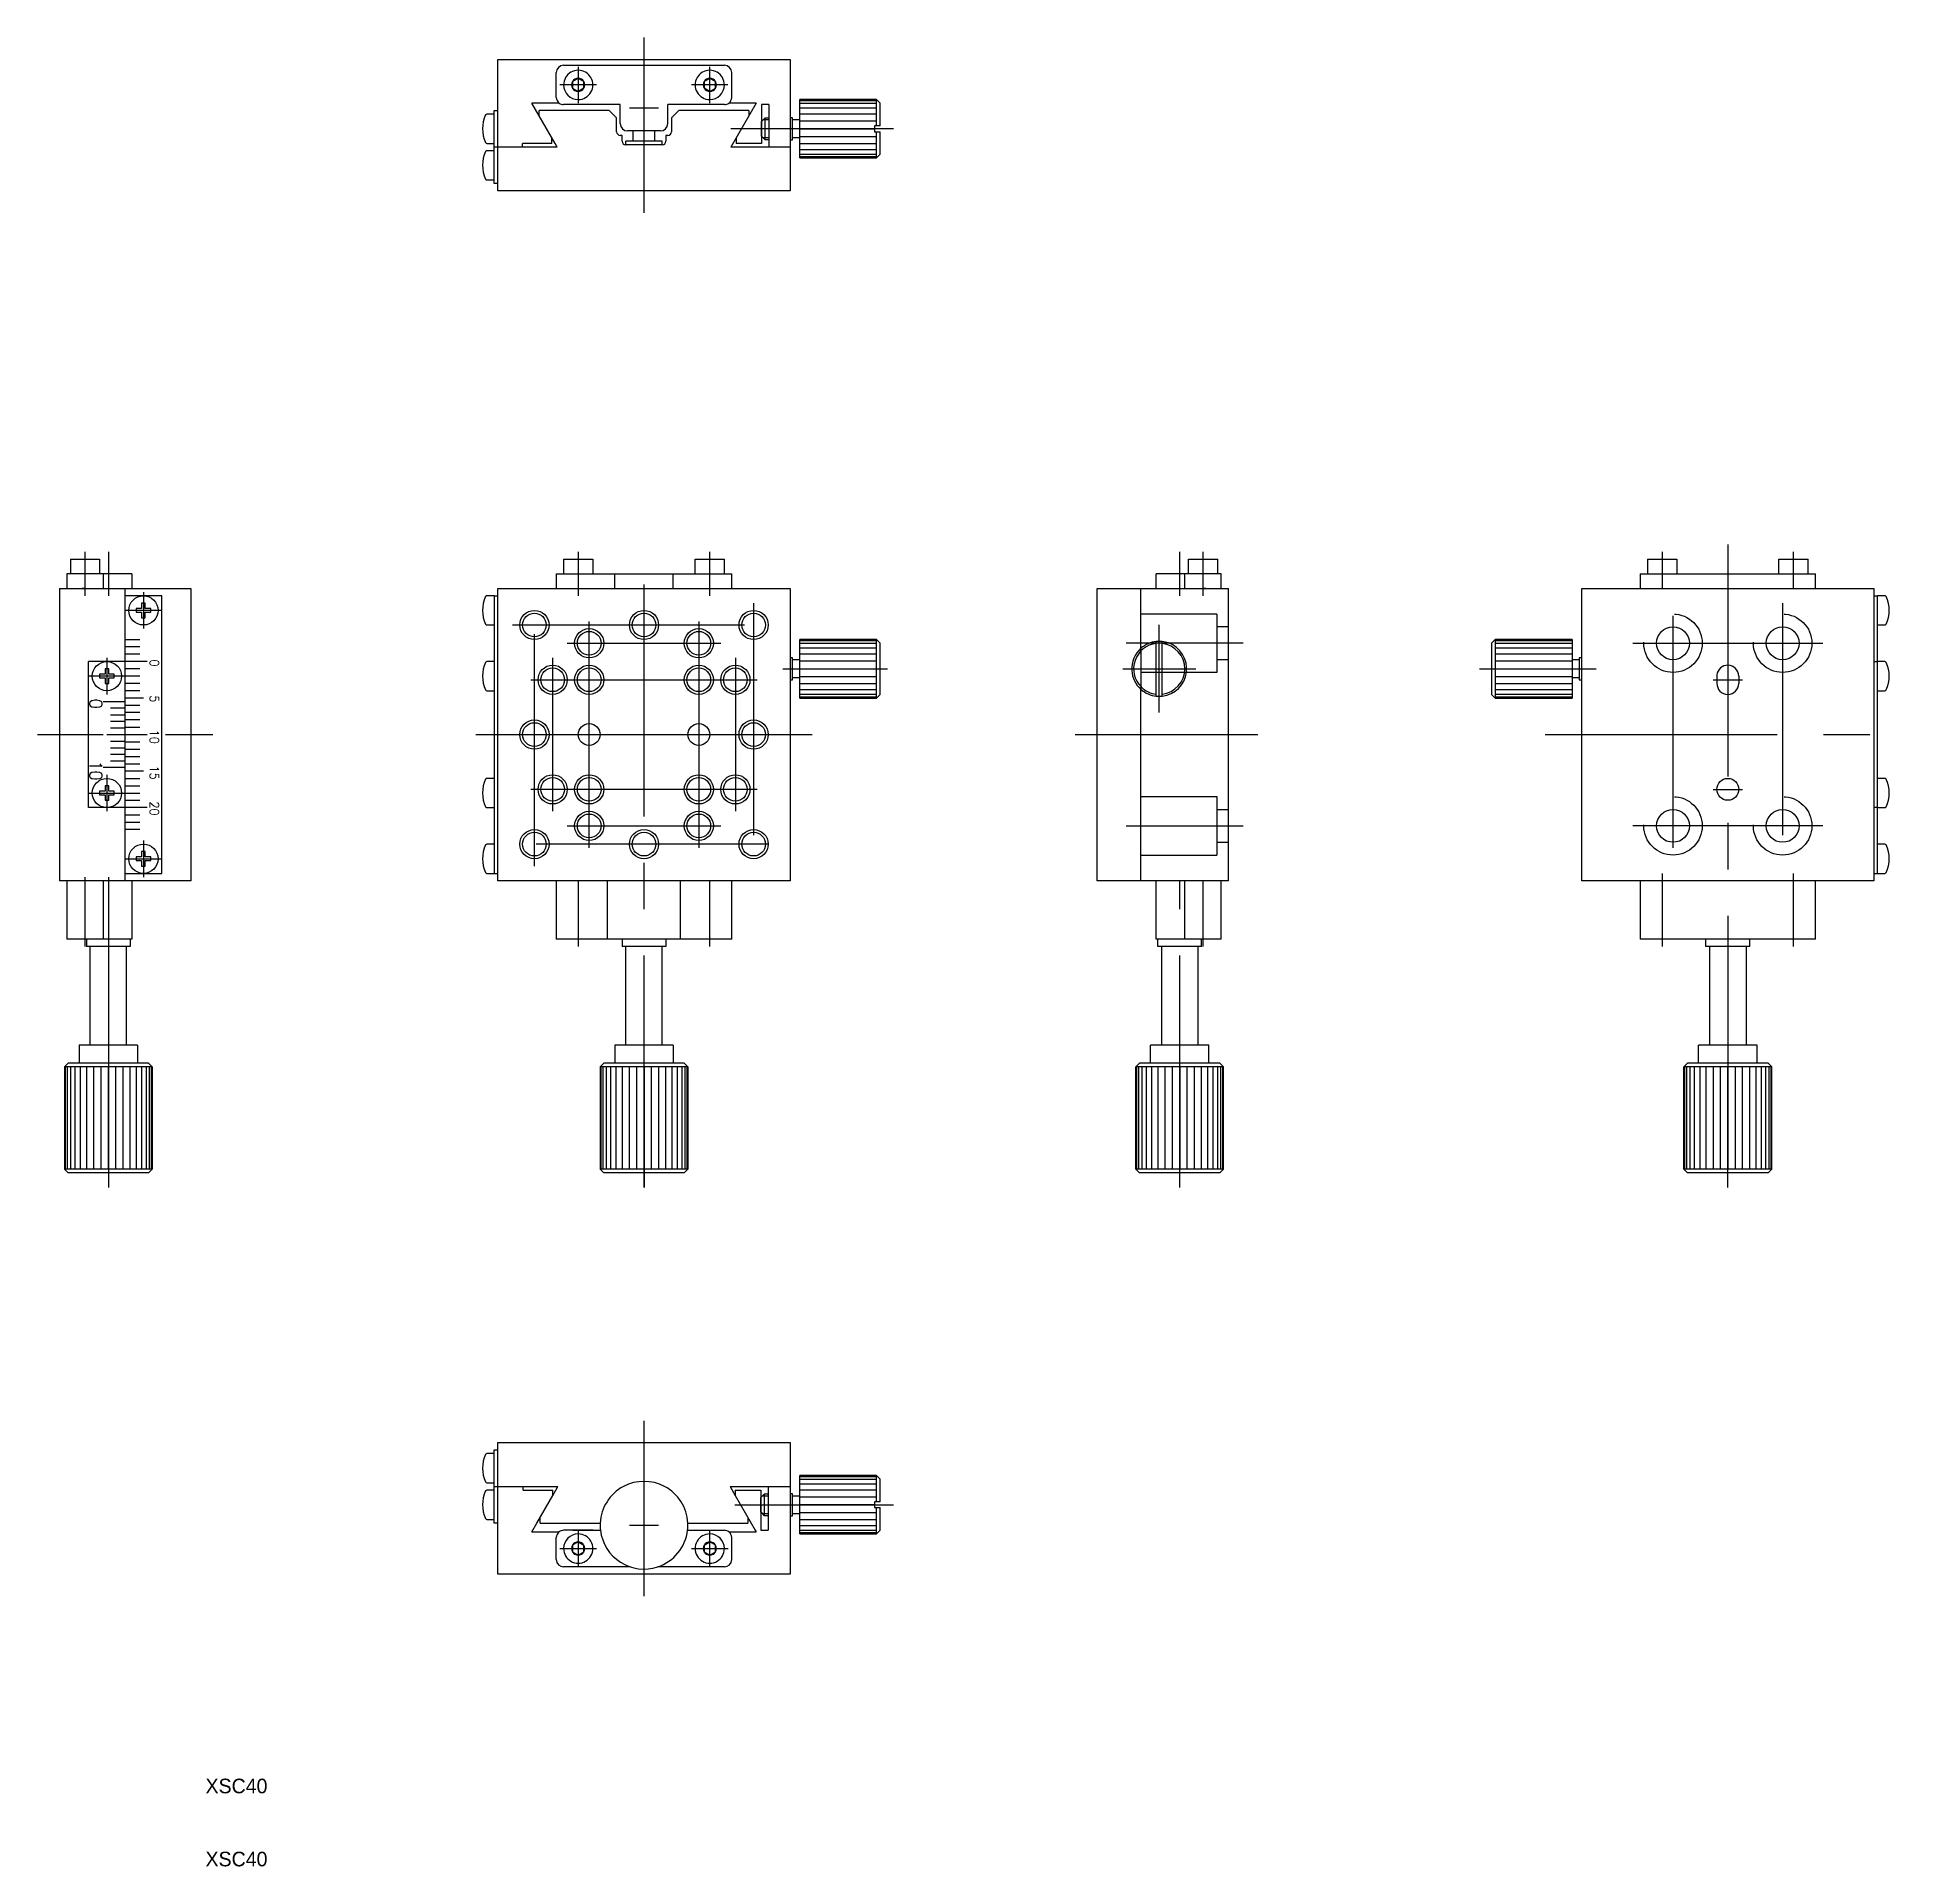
# Model space of a CAD drawing. Extents: x -13 to 243, y 10 to 260.
import ezdxf

# ---------------------------------------------------------------- set-up
doc = ezdxf.new("R2010")
doc.units = 0
doc.linetypes.add('CENTER', pattern=[50.8, 31.75, -6.35, 6.35, -6.35])
doc.linetypes.add('DASHED', pattern=[19.05, 12.7, -6.35])
doc.layers.get('0').update_dxf_attribs({"linetype": 'CONTINUOUS'})
doc.layers.add('CENTER', color=1, linetype='CENTER')
doc.styles.add('CONVERTER_1', font='txt.shx', dxfattribs={"width": 0.9})

# ---------------------------------------------------------------- blocks, each defined once
blk = doc.blocks.new('*U28')
at = {"color": 7, "linetype": 'CONTINUOUS', "style": 'CONVERTER_1', "width": 0.9}
blk.add_text('10', height=1.75, rotation=270, dxfattribs=at).set_placement((-5.88, 161.35))
blk = doc.blocks.new('*U29')
at = {"color": 7, "linetype": 'CONTINUOUS', "style": 'CONVERTER_1', "width": 0.9}
blk.add_text('0', height=1.75, rotation=270, dxfattribs=at).set_placement((-5.88, 169.82))
blk = doc.blocks.new('*U30')
at = {"color": 7, "linetype": 'CONTINUOUS', "style": 'CONVERTER_1', "width": 0.9}
blk.add_text('20', height=1.25, rotation=270, dxfattribs=at).set_placement((2.37, 155.77))
blk = doc.blocks.new('*U31')
at = {"color": 7, "linetype": 'CONTINUOUS', "style": 'CONVERTER_1', "width": 0.9}
blk.add_text('0', height=1.25, rotation=270, dxfattribs=at).set_placement((2.37, 175.21))
blk = doc.blocks.new('*U32')
at = {"color": 7, "linetype": 'CONTINUOUS', "style": 'CONVERTER_1', "width": 0.9}
blk.add_text('15', height=1.25, rotation=270, dxfattribs=at).set_placement((2.37, 160.68))
blk = doc.blocks.new('*U33')
at = {"color": 7, "linetype": 'CONTINUOUS', "style": 'CONVERTER_1', "width": 0.9}
blk.add_text('10', height=1.25, rotation=270, dxfattribs=at).set_placement((2.37, 165.59))
blk = doc.blocks.new('*U34')
at = {"color": 7, "linetype": 'CONTINUOUS', "style": 'CONVERTER_1', "width": 0.9}
blk.add_text('5', height=1.25, rotation=270, dxfattribs=at).set_placement((2.37, 170.3))

msp = doc.modelspace()

# ---------------------------------------------------------------- linework, layer by layer
at = {"color": 7, "linetype": 'CONTINUOUS'}
for p, q in [((50, 257.36), (62, 257.36)), ((50, 245.36), (50, 257.36)), ((59, 256.56), (81, 256.56)), ((62, 257.36), (90, 257.36)), ((90, 257.36), (90, 245.36)), ((58, 252.16), (58, 255.56)), ((61, 254.76), (60.22, 254.31)), ((60.22, 254.31), (60.22, 253.41)), ((61.78, 254.31), (61, 254.76)), ((61.78, 253.41), (61.78, 254.31)), ((79, 254.76), (78.22, 254.31)), ((78.22, 254.31), (78.22, 253.41)), ((79.78, 254.31), (79, 254.76)), ((79.78, 253.41), (79.78, 254.31)), ((82, 252.16), (82, 255.56)), ((58.4, 251.36), (54.65, 251.36)), ((55.65, 249.62), (54.65, 251.36)), ((60.22, 253.41), (61, 252.96)), ((61.78, 253.41), (61, 252.96)), ((79, 252.96), (78.22, 253.41)), ((79, 252.96), (79.78, 253.41)), ((85.35, 251.36), (81.6, 251.36)), ((85.35, 251.36), (81.89, 245.36)), ((101.82, 251.86), (91.32, 251.86)), ((91.32, 249.08), (91.32, 251.86)), ((101.82, 248.26), (101.82, 251.86)), ((101.82, 251.86), (102.32, 251.36)), ((102.32, 248.26), (102.32, 251.36)), ((49.5, 249.86), (48.51, 249.86)), ((49.5, 245.86), (49.5, 250.36)), ((49.5, 250.36), (50, 250.36)), ((65.25, 250.36), (55.65, 250.36)), ((55.65, 249.62), (55.65, 250.36)), ((57.83, 245.86), (55.65, 249.62)), ((66.75, 251.16), (59, 251.16)), ((65.25, 250.36), (66.25, 249.36)), ((66.25, 247.46), (66.25, 249.36)), ((66.75, 248.56), (66.75, 251.16)), ((79.04, 251.16), (73.25, 251.16)), ((73.25, 248.56), (73.25, 251.16)), ((74.75, 250.36), (73.75, 249.36)), ((73.75, 249.36), (73.75, 247.46)), ((84.35, 250.36), (74.75, 250.36)), ((81, 251.16), (77.64, 251.16)), ((84.35, 250.36), (84.35, 249.62)), ((86.1, 251.16), (86.1, 245.86)), ((87.1, 251.16), (86.1, 251.16)), ((86.1, 248.86), (86.32, 249.08)), ((86.1, 246.86), (86.1, 248.86)), ((86.1, 248.86), (86.1, 247.86)), ((86.32, 249.08), (86.6, 249.36)), ((86.6, 246.36), (86.6, 249.36)), ((86.6, 249.36), (87.1, 249.36)), ((87.1, 251.16), (86.64, 251.16)), ((87.1, 251.16), (87.1, 245.36)), ((87.1, 249.36), (87.1, 249.08)), ((90.32, 249.36), (90, 249.36)), ((90.32, 246.36), (90.32, 249.36)), ((91.32, 249.08), (90.32, 249.08)), ((91.32, 247.86), (91.32, 249.08)), ((57.4, 245.86), (57.4, 246.59)), ((67, 246.96), (66.75, 246.96)), ((67, 246.16), (67, 246.96)), ((68.5, 246.16), (67.5, 246.16)), ((67.5, 245.66), (67.5, 246.16)), ((68.5, 247.56), (67.75, 247.56)), ((68.5, 246.16), (68.5, 247.56)), ((71.5, 247.56), (68.5, 247.56)), ((71.5, 246.16), (68.5, 246.16)), ((71.5, 246.16), (71.5, 247.56)), ((72.25, 247.56), (71.5, 247.56)), ((72.5, 246.16), (71.5, 246.16)), ((72.5, 245.66), (72.5, 246.16)), ((73, 246.96), (73, 246.16)), ((73.25, 246.96), (73, 246.96)), ((82.6, 246.59), (82.6, 245.86)), ((86.32, 246.63), (86.1, 246.86)), ((86.6, 246.36), (86.32, 246.63)), ((87.1, 246.36), (86.6, 246.36)), ((87.1, 247.86), (87.1, 246.63)), ((87.1, 246.63), (87.1, 246.36)), ((90, 246.36), (90, 245.86)), ((90, 246.36), (90.32, 246.36)), ((91.32, 246.63), (90.32, 246.63)), ((91.32, 246.63), (91.32, 247.86)), ((91.32, 244), (91.32, 246.63)), ((101.52, 248.26), (101.52, 247.86)), ((102.32, 248.26), (101.52, 248.26)), ((101.52, 247.86), (101.52, 247.46)), ((101.52, 247.46), (102.32, 247.46)), ((101.82, 243.86), (101.82, 247.46)), ((102.32, 244.36), (102.32, 247.46)), ((48.51, 245.86), (49.5, 245.86)), ((49.5, 244.86), (48.51, 244.86)), ((49.5, 245.36), (49.5, 245.86)), ((58.11, 245.36), (49.5, 245.36)), ((49.5, 240.36), (49.5, 245.36)), ((50, 244.86), (50, 245.86)), ((50, 239.36), (50, 245.36)), ((50, 243.36), (50, 244.86)), ((57.4, 245.86), (53.36, 245.86)), ((53.36, 245.36), (53.36, 245.86)), ((58.11, 245.36), (53.36, 245.36)), ((58.11, 245.36), (57.83, 245.86)), ((58.11, 245.36), (57.83, 245.86)), ((72.5, 245.66), (67.5, 245.66)), ((90, 245.36), (81.89, 245.36)), ((86.1, 245.86), (82.6, 245.86)), ((90, 245.36), (90, 239.36)), ((91.32, 243.86), (91.32, 244)), ((91.32, 243.86), (101.82, 243.86)), ((102.32, 244.36), (101.82, 243.86)), ((48.51, 240.86), (49.5, 240.86)), ((50, 240.36), (49.5, 240.36)), ((90, 239.36), (50, 239.36)), ((-8.5, 188.93), (-8.5, 186.93)), ((-8.5, 188.93), (-6.5, 188.93)), ((-6.5, 188.93), (-4.5, 188.93)), ((-4.5, 188.93), (-4.5, 186.93)), ((59, 188.93), (63, 188.93)), ((59, 188.93), (59, 186.93)), ((63, 188.93), (63, 186.93)), ((77, 186.93), (77, 188.93)), ((77, 188.93), (81, 188.93)), ((81, 186.93), (81, 188.93)), ((144.5, 186.93), (144.5, 188.93)), ((144.5, 188.93), (146.5, 188.93)), ((146.5, 188.93), (148.5, 188.93)), ((148.5, 186.93), (148.5, 188.93)), ((207.31, 188.93), (211.31, 188.93)), ((207.31, 188.93), (207.31, 186.93)), ((211.31, 188.93), (211.31, 186.93)), ((225.31, 186.93), (225.31, 188.93)), ((225.31, 188.93), (229.31, 188.93)), ((229.31, 186.93), (229.31, 188.93)), ((-10, 184.93), (-9, 184.93)), ((-10, 184.93), (-1, 184.93)), ((-10, 184.93), (-10, 144.93)), ((-9, 186.93), (-9, 184.93)), ((-6.5, 186.93), (-9, 186.93)), ((-9, 184.93), (-6.3, 184.93)), ((-7.3, 184.93), (-6.6, 184.93)), ((-6.6, 184.93), (-6.9, 184.93)), ((-0.1, 186.93), (-6.5, 186.93)), ((-6.5, 184.93), (-6.5, 184.93)), ((-6.5, 184.93), (-0.1, 184.93)), ((-4, 186.93), (-4, 184.93)), ((-1, 184.93), (8, 184.93)), ((-1, 144.93), (-1, 184.93)), ((-0.1, 186.93), (-0.1, 184.93)), ((-0.1, 186.93), (-0.1, 184.93)), ((8, 184.93), (8, 144.93)), ((50, 144.93), (50, 184.93)), ((50, 184.93), (66, 184.93)), ((58, 186.93), (58, 184.93)), ((58, 186.93), (66, 186.93)), ((58, 184.93), (60, 184.93)), ((66, 186.93), (74, 186.93)), ((66, 184.93), (66, 186.93)), ((66, 184.93), (74, 184.93)), ((74, 184.93), (74, 186.93)), ((74, 186.93), (82, 186.93)), ((74, 184.93), (81.4, 184.93)), ((80, 184.93), (81.4, 184.93)), ((81.4, 184.93), (88, 184.93)), ((81.4, 184.93), (88, 184.93)), ((82, 184.93), (82, 186.93)), ((88, 184.93), (89, 184.93)), ((88, 184.93), (89, 184.93)), ((89, 184.93), (90, 184.93)), ((89, 184.93), (89.6, 184.93)), ((90, 184.93), (90, 144.93)), ((132, 184.93), (138, 184.93)), ((132, 181.43), (132, 184.93)), ((138, 184.93), (143, 184.93)), ((138, 176.74), (138, 184.93)), ((138, 184.93), (150, 184.93)), ((140.1, 184.93), (140.1, 186.93)), ((146.5, 186.93), (140.1, 186.93)), ((140.1, 184.93), (140.1, 186.93)), ((140.1, 184.93), (143, 184.93)), ((143, 184.93), (146.9, 184.93)), ((143, 184.93), (146.5, 184.93)), ((144, 184.93), (144, 186.93)), ((146.3, 184.93), (149, 184.93)), ((149, 186.93), (146.5, 186.93)), ((146.5, 184.93), (146.5, 184.93)), ((146.6, 184.93), (147.3, 184.93)), ((146.9, 184.93), (146.6, 184.93)), ((149, 184.93), (149, 186.93)), ((149, 184.93), (150, 184.93)), ((150, 154.68), (150, 184.93)), ((198.31, 144.93), (198.31, 184.93)), ((198.31, 184.93), (230.31, 184.93)), ((206.31, 186.93), (229.31, 186.93)), ((206.31, 186.93), (206.31, 184.93)), ((228.31, 184.93), (230.31, 184.93)), ((229.31, 186.93), (230.31, 186.93)), ((230.31, 184.93), (230.31, 186.93)), ((230.31, 184.93), (238.31, 184.93)), ((238.31, 184.93), (238.31, 174.93)), ((4, 183.93), (-1, 183.93)), ((0.5, 182.18), (0.5, 181.68)), ((1.25, 182.18), (0.5, 182.18)), ((1.25, 182.93), (1.25, 182.18)), ((1.75, 182.93), (1.25, 182.93)), ((1.75, 182.18), (1.75, 182.93)), ((2.5, 182.18), (1.75, 182.18)), ((2.5, 181.68), (2.5, 182.18)), ((4, 145.93), (4, 183.93)), ((49.5, 183.93), (48.51, 183.93)), ((49.5, 183.93), (49.5, 145.93)), ((49.5, 183.93), (50, 183.93)), ((238.31, 183.93), (238.81, 183.93)), ((239.8, 183.93), (238.81, 183.93)), ((238.81, 174.93), (238.81, 183.93)), ((0.5, 181.68), (1.25, 181.68)), ((1.25, 181.68), (1.25, 180.93)), ((1.25, 180.93), (1.75, 180.93)), ((1.75, 181.68), (2.5, 181.68)), ((1.75, 180.93), (1.75, 181.68)), ((48.51, 179.93), (49.5, 179.93)), ((132, 144.93), (132, 181.43)), ((150, 175.18), (150, 179.68)), ((150, 175.18), (150, 179.68)), ((238.81, 179.93), (239.8, 179.93)), ((101.82, 177.93), (91.32, 177.93)), ((91.32, 175.15), (91.32, 177.93)), ((101.82, 169.93), (101.82, 177.93)), ((101.82, 177.93), (102.32, 177.43)), ((102.32, 170.43), (102.32, 177.43)), ((140.1, 170.19), (140.1, 177.67)), ((140.9, 170.19), (140.9, 177.67)), ((185.99, 177.43), (186.49, 177.93)), ((185.99, 177.43), (185.99, 170.43)), ((196.99, 177.93), (186.49, 177.93)), ((186.49, 177.93), (186.49, 169.93)), ((196.99, 177.93), (196.99, 175.15)), ((-6, 154.93), (-6, 174.93)), ((-1, 174.93), (-6, 174.93)), ((49.5, 174.93), (48.51, 174.93)), ((90.32, 175.43), (90, 175.43)), ((90.32, 172.43), (90.32, 175.43)), ((91.32, 175.15), (90.32, 175.15)), ((91.32, 173.93), (91.32, 175.15)), ((196.99, 175.15), (196.99, 173.93)), ((197.99, 175.15), (196.99, 175.15)), ((198.31, 175.43), (197.99, 175.43)), ((197.99, 175.43), (197.99, 172.43)), ((238.31, 174.93), (238.81, 174.93)), ((238.31, 174.93), (238.31, 154.93)), ((239.8, 174.93), (238.81, 174.93)), ((238.81, 154.93), (238.81, 174.93)), ((-4.5, 173.18), (-4.5, 172.68)), ((-3.75, 173.18), (-4.5, 173.18)), ((-3.75, 173.18), (-4.5, 173.18)), ((-4.5, 173.18), (-4.5, 172.68)), ((-4.5, 172.68), (-3.75, 172.68)), ((-4.5, 172.68), (-3.75, 172.68)), ((-3.75, 173.93), (-3.75, 173.18)), ((-3.25, 173.93), (-3.75, 173.93)), ((-3.25, 173.93), (-3.75, 173.93)), ((-3.75, 173.93), (-3.75, 173.18)), ((-3.75, 172.68), (-3.75, 171.93)), ((-3.75, 172.68), (-3.75, 171.93)), ((-3.75, 171.93), (-3.25, 171.93)), ((-3.75, 171.93), (-3.25, 171.93)), ((-3.25, 173.18), (-3.25, 173.93)), ((-3.25, 173.18), (-3.25, 173.93)), ((-2.5, 173.18), (-3.25, 173.18)), ((-3.25, 171.93), (-3.25, 172.68)), ((-3.25, 171.93), (-3.25, 172.68)), ((-3.25, 172.68), (-2.5, 172.68)), ((-2.5, 172.68), (-2.5, 173.18)), ((90, 172.43), (90.32, 172.43)), ((91.32, 172.7), (90.32, 172.7)), ((91.32, 172.7), (91.32, 173.93)), ((91.32, 170.07), (91.32, 172.7)), ((196.99, 173.93), (196.99, 172.7)), ((196.99, 172.7), (196.99, 170.07)), ((197.99, 172.7), (196.99, 172.7)), ((197.99, 172.43), (198.31, 172.43)), ((216.81, 172.93), (216.81, 171.93)), ((219.81, 172.93), (219.81, 171.93)), ((48.51, 170.93), (49.5, 170.93)), ((91.32, 169.93), (91.32, 170.07)), ((91.32, 169.93), (101.82, 169.93)), ((102.32, 170.43), (101.82, 169.93)), ((138, 144.93), (138, 171.12)), ((186.49, 169.93), (185.99, 170.43)), ((186.49, 169.93), (196.99, 169.93)), ((196.99, 170.07), (196.99, 169.93)), ((238.81, 170.93), (239.8, 170.93)), ((49.5, 158.93), (48.51, 158.93)), ((239.8, 158.93), (238.81, 158.93)), ((-3.75, 157.18), (-4.5, 157.18)), ((-4.5, 157.18), (-4.5, 156.68)), ((-4.5, 157.18), (-4.5, 156.68)), ((-3.75, 157.18), (-4.5, 157.18)), ((-4.5, 156.68), (-3.75, 156.68)), ((-4.5, 156.68), (-3.75, 156.68)), ((-3.75, 157.93), (-3.75, 157.18)), ((-3.25, 157.93), (-3.75, 157.93)), ((-3.25, 157.93), (-3.75, 157.93)), ((-3.75, 157.93), (-3.75, 157.18)), ((-3.75, 156.68), (-3.75, 155.93)), ((-3.75, 156.68), (-3.75, 155.93)), ((-3.25, 157.18), (-3.25, 157.93)), ((-3.25, 157.18), (-3.25, 157.93)), ((-2.5, 157.18), (-3.25, 157.18)), ((-3.25, 155.93), (-3.25, 156.68)), ((-3.25, 156.68), (-2.5, 156.68)), ((-3.25, 155.93), (-3.25, 156.68)), ((-2.5, 156.68), (-2.5, 157.18)), ((-10, 154.68), (-10, 150.18)), ((-1, 154.93), (-6, 154.93)), ((-3.75, 155.93), (-3.25, 155.93)), ((-3.75, 155.93), (-3.25, 155.93)), ((48.51, 154.93), (49.5, 154.93)), ((150, 150.18), (150, 154.68)), ((238.31, 154.93), (238.31, 144.93)), ((238.81, 154.93), (238.31, 154.93)), ((238.81, 154.93), (239.8, 154.93)), ((238.81, 145.93), (238.81, 154.93)), ((1.25, 148.93), (1.25, 148.18)), ((1.75, 148.93), (1.25, 148.93)), ((1.75, 148.18), (1.75, 148.93)), ((49.5, 149.93), (48.51, 149.93)), ((150, 144.93), (150, 150.18)), ((239.8, 149.93), (238.81, 149.93)), ((1.25, 148.18), (0.5, 148.18)), ((0.5, 148.18), (0.5, 147.68)), ((0.5, 147.68), (1.25, 147.68)), ((1.25, 147.68), (1.25, 146.93)), ((1.25, 146.93), (1.75, 146.93)), ((2.5, 148.18), (1.75, 148.18)), ((1.75, 146.93), (1.75, 147.68)), ((1.75, 147.68), (2.5, 147.68)), ((2.5, 147.68), (2.5, 148.18)), ((-9, 144.93), (-10, 144.93)), ((-0.1, 144.93), (-10, 144.93)), ((-1, 144.93), (-10, 144.93)), ((-9, 144.93), (-9, 136.93)), ((-4, 144.93), (-4, 136.93)), ((-1, 145.93), (4, 145.93)), ((8, 144.93), (-1, 144.93)), ((-0.1, 144.93), (-0.1, 142.93)), ((-0.1, 144.93), (-0.1, 136.93)), ((48.51, 145.93), (49.5, 145.93)), ((49.5, 145.93), (50, 145.93)), ((50, 144.93), (50, 144.93)), ((88, 144.93), (50, 144.93)), ((58, 144.93), (58, 136.93)), ((65, 136.93), (65, 144.93)), ((75, 136.93), (75, 144.93)), ((88, 144.93), (81.4, 144.93)), ((82, 136.93), (82, 144.93)), ((89, 144.93), (88, 144.93)), ((89, 144.93), (88, 144.93)), ((90, 144.93), (89, 144.93)), ((89.6, 144.93), (89, 144.93)), ((150, 144.93), (132, 144.93)), ((150, 144.93), (140.1, 144.93)), ((140.1, 136.93), (140.1, 144.93)), ((140.1, 142.93), (140.1, 144.93)), ((144, 136.93), (144, 144.93)), ((150, 144.93), (149, 144.93)), ((149, 136.93), (149, 144.93)), ((238.31, 144.93), (198.31, 144.93)), ((206.31, 144.93), (206.31, 136.93)), ((230.31, 136.93), (230.31, 144.93)), ((238.31, 145.93), (238.81, 145.93)), ((238.81, 145.93), (239.8, 145.93)), ((-4, 136.93), (-9, 136.93)), ((-6.3, 136.93), (-6.3, 135.93)), ((-0.3, 135.93), (-6.3, 135.93)), ((-5.8, 122.43), (-5.8, 135.93)), ((-0.1, 136.93), (-4, 136.93)), ((-0.8, 122.43), (-0.8, 135.93)), ((-0.3, 136.93), (-0.3, 135.93)), ((67, 136.93), (58, 136.93)), ((67, 136.93), (67, 135.93)), ((67, 136.93), (67, 135.93)), ((67.5, 136.93), (67, 136.93)), ((67.5, 135.93), (67, 135.93)), ((67.5, 135.93), (67, 135.93)), ((72.5, 136.93), (67.5, 136.93)), ((72.5, 135.93), (67.5, 135.93)), ((67.5, 122.43), (67.5, 135.93)), ((72.5, 135.93), (67.5, 135.93)), ((82, 136.93), (72.5, 136.93)), ((73, 135.93), (72.5, 135.93)), ((72.5, 122.43), (72.5, 135.93)), ((73, 135.93), (72.5, 135.93)), ((73, 136.93), (73, 135.93)), ((73, 136.93), (73, 135.93)), ((144, 136.93), (140.1, 136.93)), ((140.3, 135.93), (140.3, 136.93)), ((146.3, 135.93), (140.3, 135.93)), ((140.8, 135.93), (140.8, 122.43)), ((149, 136.93), (144, 136.93)), ((145.8, 135.93), (145.8, 122.43)), ((146.3, 135.93), (146.3, 136.93)), ((215.81, 136.93), (206.31, 136.93)), ((215.31, 135.93), (215.31, 136.93)), ((215.31, 135.93), (215.31, 136.93)), ((215.81, 135.93), (215.31, 135.93)), ((215.81, 135.93), (215.31, 135.93)), ((220.81, 136.93), (215.81, 136.93)), ((220.81, 135.93), (215.81, 135.93)), ((215.81, 135.93), (215.81, 122.43)), ((220.81, 135.93), (215.81, 135.93)), ((221.31, 136.93), (220.81, 136.93)), ((221.31, 135.93), (220.81, 135.93)), ((220.81, 135.93), (220.81, 122.43)), ((221.31, 135.93), (220.81, 135.93)), ((221.31, 135.93), (221.31, 136.93)), ((230.31, 136.93), (221.31, 136.93)), ((221.31, 135.93), (221.31, 136.93)), ((-5.8, 122.43), (-7.3, 122.43)), ((-7.3, 122.43), (-7.3, 119.93)), ((0.7, 122.43), (-7.3, 122.43)), ((-0.8, 122.43), (-5.8, 122.43)), ((0.7, 122.43), (-0.8, 122.43)), ((0.7, 122.43), (0.7, 119.93)), ((0.7, 122.43), (0.7, 119.93)), ((67.5, 122.43), (66, 122.43)), ((66, 122.43), (66, 119.93)), ((72.5, 122.43), (67.5, 122.43)), ((74, 122.43), (72.5, 122.43)), ((74, 122.43), (74, 119.93)), ((74, 122.43), (74, 119.93)), ((139.3, 119.93), (139.3, 122.43)), ((147.3, 122.43), (139.3, 122.43)), ((139.3, 119.93), (139.3, 122.43)), ((140.8, 122.43), (139.3, 122.43)), ((145.8, 122.43), (140.8, 122.43)), ((147.3, 122.43), (145.8, 122.43)), ((147.3, 119.93), (147.3, 122.43)), ((214.31, 119.93), (214.31, 122.43)), ((214.31, 119.93), (214.31, 122.43)), ((215.81, 122.43), (214.31, 122.43)), ((220.81, 122.43), (215.81, 122.43)), ((222.31, 122.43), (220.81, 122.43)), ((222.31, 119.93), (222.31, 122.43)), ((-9.3, 119.43), (-8.8, 119.93)), ((-9.21, 119.43), (-9.3, 119.43)), ((-9.3, 119.43), (-9.3, 105.43)), ((-8.94, 119.43), (-9.21, 119.43)), ((-8.5, 119.43), (-8.94, 119.43)), ((2.2, 119.93), (-8.8, 119.93)), ((-7.9, 119.43), (-8.5, 119.43)), ((-7.16, 119.43), (-7.9, 119.43)), ((0.7, 119.93), (-7.3, 119.93)), ((-6.3, 119.43), (-7.16, 119.43)), ((-5.32, 119.43), (-6.3, 119.43)), ((-4.34, 119.43), (-5.32, 119.43)), ((-3.3, 119.43), (-4.34, 119.43)), ((2.7, 119.43), (-3.3, 119.43)), ((2.2, 119.93), (2.7, 119.43)), ((2.7, 119.43), (2.7, 105.43)), ((2.7, 105.43), (2.7, 119.43)), ((64, 119.43), (64.5, 119.93)), ((64.09, 119.43), (64, 119.43)), ((64, 119.43), (64, 105.43)), ((64.36, 119.43), (64.09, 119.43)), ((64.8, 119.43), (64.36, 119.43)), ((75.5, 119.93), (64.5, 119.93)), ((65.4, 119.43), (64.8, 119.43)), ((66.14, 119.43), (65.4, 119.43)), ((67, 119.43), (66.14, 119.43)), ((67.98, 119.43), (67, 119.43)), ((68.96, 119.43), (67.98, 119.43)), ((70, 119.43), (68.96, 119.43)), ((76, 119.43), (70, 119.43)), ((75.5, 119.93), (76, 119.43)), ((76, 119.43), (76, 105.43)), ((76, 105.43), (76, 119.43)), ((137.3, 119.43), (137.8, 119.93)), ((137.3, 119.43), (137.3, 105.43)), ((143.3, 119.43), (137.3, 119.43)), ((137.3, 105.43), (137.3, 119.43)), ((148.8, 119.93), (137.8, 119.93)), ((147.3, 119.93), (139.3, 119.93)), ((144.34, 119.43), (143.3, 119.43)), ((145.32, 119.43), (144.34, 119.43)), ((146.3, 119.43), (145.32, 119.43)), ((147.16, 119.43), (146.3, 119.43)), ((147.9, 119.43), (147.16, 119.43)), ((148.5, 119.43), (147.9, 119.43)), ((148.94, 119.43), (148.5, 119.43)), ((148.8, 119.93), (149.3, 119.43)), ((149.21, 119.43), (148.94, 119.43)), ((149.3, 119.43), (149.21, 119.43)), ((149.3, 105.43), (149.3, 119.43)), ((212.31, 119.43), (212.81, 119.93)), ((212.31, 119.43), (212.31, 105.43)), ((218.31, 119.43), (212.31, 119.43)), ((212.31, 105.43), (212.31, 119.43)), ((223.81, 119.93), (212.81, 119.93)), ((219.35, 119.43), (218.31, 119.43)), ((220.33, 119.43), (219.35, 119.43)), ((221.31, 119.43), (220.33, 119.43)), ((222.17, 119.43), (221.31, 119.43)), ((222.91, 119.43), (222.17, 119.43)), ((223.51, 119.43), (222.91, 119.43)), ((223.95, 119.43), (223.51, 119.43)), ((223.81, 119.93), (224.31, 119.43)), ((224.22, 119.43), (223.95, 119.43)), ((224.31, 119.43), (224.22, 119.43)), ((224.31, 105.43), (224.31, 119.43)), ((-8.8, 104.93), (-9.3, 105.43)), ((-9.21, 105.43), (-9.3, 105.43)), ((-8.94, 105.43), (-9.21, 105.43)), ((-8.5, 105.43), (-8.94, 105.43)), ((-7.9, 105.43), (-8.5, 105.43)), ((-7.16, 105.43), (-7.9, 105.43)), ((-6.3, 105.43), (-7.16, 105.43)), ((-5.32, 105.43), (-6.3, 105.43)), ((-4.34, 105.43), (-5.32, 105.43)), ((-3.3, 105.43), (-4.34, 105.43)), ((2.7, 105.43), (-3.3, 105.43)), ((2.2, 104.93), (2.7, 105.43)), ((64.5, 104.93), (64, 105.43)), ((64.09, 105.43), (64, 105.43)), ((64.36, 105.43), (64.09, 105.43)), ((64.8, 105.43), (64.36, 105.43)), ((65.4, 105.43), (64.8, 105.43)), ((66.14, 105.43), (65.4, 105.43)), ((67, 105.43), (66.14, 105.43)), ((67.98, 105.43), (67, 105.43)), ((68.96, 105.43), (67.98, 105.43)), ((70, 105.43), (68.96, 105.43)), ((76, 105.43), (70, 105.43)), ((75.5, 104.93), (76, 105.43)), ((143.3, 105.43), (137.3, 105.43)), ((137.3, 105.43), (137.8, 104.93)), ((144.34, 105.43), (143.3, 105.43)), ((145.32, 105.43), (144.34, 105.43)), ((146.3, 105.43), (145.32, 105.43)), ((147.16, 105.43), (146.3, 105.43)), ((147.9, 105.43), (147.16, 105.43)), ((148.5, 105.43), (147.9, 105.43)), ((148.94, 105.43), (148.5, 105.43)), ((149.3, 105.43), (148.8, 104.93)), ((149.21, 105.43), (148.94, 105.43)), ((149.3, 105.43), (149.21, 105.43)), ((218.31, 105.43), (212.31, 105.43)), ((212.31, 105.43), (212.81, 104.93)), ((219.35, 105.43), (218.31, 105.43)), ((220.33, 105.43), (219.35, 105.43)), ((221.31, 105.43), (220.33, 105.43)), ((222.17, 105.43), (221.31, 105.43)), ((222.91, 105.43), (222.17, 105.43)), ((223.51, 105.43), (222.91, 105.43)), ((223.95, 105.43), (223.51, 105.43)), ((224.31, 105.43), (223.81, 104.93)), ((224.22, 105.43), (223.95, 105.43)), ((224.31, 105.43), (224.22, 105.43)), ((-5.5, 104.93), (-8.8, 104.93)), ((-5.3, 104.93), (-5.5, 104.93)), ((-1.3, 104.93), (-5.3, 104.93)), ((2.2, 104.93), (-1.3, 104.93)), ((67.8, 104.93), (64.5, 104.93)), ((68, 104.93), (67.8, 104.93)), ((72, 104.93), (68, 104.93)), ((75.5, 104.93), (72, 104.93)), ((141.3, 104.93), (137.8, 104.93)), ((145.3, 104.93), (141.3, 104.93)), ((145.5, 104.93), (145.3, 104.93)), ((148.8, 104.93), (145.5, 104.93)), ((216.31, 104.93), (212.81, 104.93)), ((220.31, 104.93), (216.31, 104.93)), ((220.51, 104.93), (220.31, 104.93)), ((223.81, 104.93), (220.51, 104.93)), ((49.5, 67), (50, 67)), ((49.5, 62), (49.5, 67)), ((50, 64), (50, 68)), ((50, 68), (90, 68)), ((90, 68), (90, 62)), ((49.5, 66.5), (48.51, 66.5)), ((48.51, 62.5), (49.5, 62.5)), ((49.5, 62), (50, 62)), ((49.5, 57), (49.5, 62)), ((50, 62.5), (50, 64)), ((50, 62.5), (50, 64)), ((50, 62), (50, 62.5)), ((50, 61.5), (50, 62)), ((50, 62), (58.23, 62)), ((53.48, 61.5), (53.48, 62)), ((57.94, 61.5), (58.23, 62)), ((81.77, 62), (82.48, 60.77)), ((81.77, 62), (86.52, 62)), ((81.89, 62), (90, 62)), ((86.98, 62), (86.98, 56)), ((90, 62), (90, 61.5)), ((90, 62), (90, 61.5)), ((91.32, 63.36), (91.32, 63.5)), ((101.82, 63.5), (91.32, 63.5)), ((91.32, 60.73), (91.32, 63.36)), ((101.82, 59.9), (101.82, 63.5)), ((101.82, 63.5), (102.32, 63)), ((102.32, 59.9), (102.32, 63)), ((49.5, 61.5), (48.51, 61.5)), ((50, 50), (50, 61.5)), ((53.48, 61.5), (57.52, 61.5)), ((55.34, 57), (57.52, 60.77)), ((57.52, 60.77), (57.94, 61.5)), ((57.52, 60.77), (57.52, 61.5)), ((82.48, 61.5), (82.48, 60.77)), ((82.48, 61.5), (85.98, 61.5)), ((82.48, 60.77), (85.23, 56)), ((85.98, 61.5), (85.98, 56)), ((85.98, 60.5), (86.21, 60.73)), ((85.98, 58.5), (85.98, 60.5)), ((85.98, 59.5), (85.98, 58.5)), ((86.21, 60.73), (86.48, 61)), ((86.48, 58), (86.48, 61)), ((86.48, 61), (86.98, 61)), ((90, 61.5), (90, 50)), ((90.32, 61), (90, 61)), ((90.32, 58), (90.32, 61)), ((90.32, 60.73), (91.32, 60.73)), ((91.32, 59.5), (91.32, 60.73)), ((91.32, 58.28), (91.32, 59.5)), ((101.52, 59.9), (101.52, 59.5)), ((102.32, 59.9), (101.52, 59.9)), ((101.52, 59.5), (101.52, 59.1)), ((101.52, 59.1), (102.32, 59.1)), ((101.82, 55.5), (101.82, 59.1)), ((102.32, 56), (102.32, 59.1)), ((48.51, 57.5), (49.5, 57.5)), ((50, 57), (49.5, 57)), ((54.65, 55.8), (55.34, 57)), ((55.77, 57), (55.77, 57.74)), ((55.77, 57), (64.01, 57)), ((75.99, 57), (84.23, 57)), ((84.23, 57.74), (84.23, 57)), ((86.21, 58.28), (85.98, 58.5)), ((86.48, 58), (86.21, 58.28)), ((86.98, 58), (86.48, 58)), ((90, 58), (90.32, 58)), ((90.32, 58.28), (91.32, 58.28)), ((91.32, 55.5), (91.32, 58.28)), ((54.65, 55.8), (58.4, 55.8)), ((58, 52), (58, 55)), ((63.04, 56), (59, 56)), ((61, 54.4), (60.22, 53.95)), ((60.22, 53.95), (60.22, 53.05)), ((60.25, 56), (64.04, 56)), ((61, 54.4), (61.78, 53.95)), ((61.78, 53.05), (61.78, 53.95)), ((75.96, 56), (81, 56)), ((78.22, 53.95), (79, 54.4)), ((78.22, 53.95), (78.22, 53.05)), ((79.78, 53.95), (79, 54.4)), ((79.78, 53.05), (79.78, 53.95)), ((81.6, 55.8), (85.35, 55.8)), ((82, 52), (82, 55)), ((85.23, 56), (85.35, 55.8)), ((85.98, 56), (86.98, 56)), ((91.32, 55.5), (101.82, 55.5)), ((102.32, 56), (101.82, 55.5)), ((60.22, 53.05), (61, 52.6)), ((61, 52.6), (61.78, 53.05)), ((76.5, 53.5), (81.5, 53.5)), ((78.22, 53.05), (79, 52.6)), ((79, 52.6), (79.78, 53.05)), ((62, 50), (50, 50)), ((68.13, 51), (59, 51)), ((82.43, 50), (62, 50)), ((81, 51), (71.87, 51)), ((79.75, 50), (76.25, 50)), ((79.75, 50), (76.25, 50)), ((90, 50), (82.43, 50))]:
    msp.add_line(p, q, dxfattribs=at)
at = {"color": 3, "linetype": 'CONTINUOUS'}
for p, q in [((91.32, 251.72), (101.82, 251.72)), ((101.82, 251.32), (91.32, 251.32)), ((87.1, 249.08), (86.32, 249.08)), ((101.82, 250.69), (91.32, 250.69)), ((101.82, 249.86), (91.32, 249.86)), ((101.82, 248.9), (91.32, 248.9)), ((87.1, 246.63), (86.32, 246.63)), ((91.32, 247.86), (101.52, 247.86)), ((91.32, 246.82), (101.82, 246.82)), ((91.32, 245.86), (101.82, 245.86)), ((91.32, 245.03), (101.82, 245.03)), ((91.32, 244.4), (101.82, 244.4)), ((101.82, 244), (91.32, 244)), ((-1, 177.93), (1, 177.93)), ((1, 176.93), (-1, 176.93)), ((91.32, 177.79), (101.82, 177.79)), ((101.82, 177.39), (91.32, 177.39)), ((186.49, 177.79), (196.99, 177.79)), ((196.99, 177.39), (186.49, 177.39)), ((1, 175.93), (-1, 175.93)), ((2, 174.93), (-1, 174.93)), ((101.82, 176.76), (91.32, 176.76)), ((101.82, 175.93), (91.32, 175.93)), ((101.82, 174.97), (91.32, 174.97)), ((196.99, 176.76), (186.49, 176.76)), ((196.99, 175.93), (186.49, 175.93)), ((196.99, 174.97), (186.49, 174.97)), ((1, 173.93), (-1, 173.93)), ((1, 172.93), (-1, 172.93)), ((1, 171.93), (-1, 171.93)), ((91.32, 173.93), (101.82, 173.93)), ((91.32, 172.89), (101.82, 172.89)), ((91.32, 171.93), (101.82, 171.93)), ((186.49, 173.93), (196.99, 173.93)), ((186.49, 172.89), (196.99, 172.89)), ((186.49, 171.93), (196.99, 171.93)), ((-1, 169.43), (-4, 169.43)), ((1, 170.93), (-1, 170.93)), ((1.5, 169.93), (-1, 169.93)), ((91.32, 171.1), (101.82, 171.1)), ((91.32, 170.47), (101.82, 170.47)), ((101.82, 170.07), (91.32, 170.07)), ((186.49, 171.1), (196.99, 171.1)), ((186.49, 170.47), (196.99, 170.47)), ((196.99, 170.07), (186.49, 170.07)), ((-1, 168.53), (-3, 168.53)), ((-3, 167.63), (-1, 167.63)), ((-1, 166.73), (-3, 166.73)), ((1, 168.93), (-1, 168.93)), ((1, 167.93), (-1, 167.93)), ((1, 166.93), (-1, 166.93)), ((-3.5, 164.93), (-1, 164.93)), ((-3, 165.83), (-1, 165.83)), ((-1, 165.93), (1, 165.93)), ((-1, 164.93), (2, 164.93)), ((-3, 164.03), (-1, 164.03)), ((-3, 163.13), (-1, 163.13)), ((-3, 162.23), (-1, 162.23)), ((-1, 163.93), (1, 163.93)), ((-1, 162.93), (1, 162.93)), ((-1, 161.93), (1, 161.93)), ((-1, 160.43), (-4, 160.43)), ((-3, 161.33), (-1, 161.33)), ((-1, 160.93), (1, 160.93)), ((1.5, 159.93), (-1, 159.93)), ((-1, 158.93), (1, 158.93)), ((-1, 157.93), (1, 157.93)), ((-1, 156.93), (1, 156.93)), ((-1, 155.93), (1, 155.93)), ((2, 154.93), (-1, 154.93)), ((-1, 153.93), (1, 153.93)), ((-1, 152.93), (1, 152.93)), ((1, 151.93), (-1, 151.93)), ((-9.21, 119.43), (-9.21, 105.43)), ((-8.94, 119.43), (-8.94, 105.43)), ((-8.5, 119.43), (-8.5, 105.43)), ((-7.9, 119.43), (-7.9, 105.43)), ((-7.16, 119.43), (-7.16, 105.43)), ((-6.3, 119.43), (-6.3, 105.43)), ((-5.32, 119.43), (-5.32, 105.43)), ((-4.34, 119.43), (-4.34, 105.43)), ((-3.3, 105.43), (-3.3, 119.43)), ((-2.26, 105.43), (-2.26, 119.43)), ((-1.28, 105.43), (-1.28, 119.43)), ((-0.3, 105.43), (-0.3, 119.43)), ((0.56, 105.43), (0.56, 119.43)), ((1.3, 105.43), (1.3, 119.43)), ((1.9, 105.43), (1.9, 119.43)), ((2.34, 105.43), (2.34, 119.43)), ((2.61, 105.43), (2.61, 119.43)), ((64.09, 119.43), (64.09, 105.43)), ((64.36, 119.43), (64.36, 105.43)), ((64.8, 119.43), (64.8, 105.43)), ((65.4, 119.43), (65.4, 105.43)), ((66.14, 119.43), (66.14, 105.43)), ((67, 119.43), (67, 105.43)), ((67.98, 119.43), (67.98, 105.43)), ((68.96, 119.43), (68.96, 105.43)), ((70, 105.43), (70, 119.43)), ((71.04, 105.43), (71.04, 119.43)), ((72.02, 105.43), (72.02, 119.43)), ((73, 105.43), (73, 119.43)), ((73.86, 105.43), (73.86, 119.43)), ((74.6, 105.43), (74.6, 119.43)), ((75.2, 105.43), (75.2, 119.43)), ((75.64, 105.43), (75.64, 119.43)), ((75.91, 105.43), (75.91, 119.43)), ((137.39, 119.43), (137.39, 105.43)), ((137.66, 119.43), (137.66, 105.43)), ((138.1, 119.43), (138.1, 105.43)), ((138.7, 119.43), (138.7, 105.43)), ((139.44, 119.43), (139.44, 105.43)), ((140.3, 119.43), (140.3, 105.43)), ((141.28, 119.43), (141.28, 105.43)), ((142.26, 119.43), (142.26, 105.43)), ((143.3, 119.43), (143.3, 105.43)), ((144.34, 105.43), (144.34, 119.43)), ((145.32, 105.43), (145.32, 119.43)), ((146.3, 105.43), (146.3, 119.43)), ((147.16, 105.43), (147.16, 119.43)), ((147.9, 105.43), (147.9, 119.43)), ((148.5, 105.43), (148.5, 119.43)), ((148.94, 105.43), (148.94, 119.43)), ((149.21, 105.43), (149.21, 119.43)), ((212.4, 119.43), (212.4, 105.43)), ((212.67, 119.43), (212.67, 105.43)), ((213.12, 119.43), (213.12, 105.43)), ((213.72, 119.43), (213.72, 105.43)), ((214.46, 119.43), (214.46, 105.43)), ((215.31, 119.43), (215.31, 105.43)), ((216.29, 119.43), (216.29, 105.43)), ((217.27, 119.43), (217.27, 105.43)), ((218.31, 119.43), (218.31, 105.43)), ((219.35, 105.43), (219.35, 119.43)), ((220.33, 105.43), (220.33, 119.43)), ((221.31, 105.43), (221.31, 119.43)), ((222.17, 105.43), (222.17, 119.43)), ((222.91, 105.43), (222.91, 119.43)), ((223.51, 105.43), (223.51, 119.43)), ((223.95, 105.43), (223.95, 119.43)), ((224.22, 105.43), (224.22, 119.43)), ((91.32, 63.36), (101.82, 63.36)), ((101.82, 62.96), (91.32, 62.96)), ((101.82, 62.33), (91.32, 62.33)), ((86.21, 60.73), (86.98, 60.73)), ((101.82, 61.5), (91.32, 61.5)), ((101.82, 60.54), (91.32, 60.54)), ((101.52, 59.5), (91.32, 59.5)), ((86.21, 58.28), (86.98, 58.28)), ((91.32, 58.46), (101.82, 58.46)), ((91.32, 57.5), (101.82, 57.5)), ((91.32, 56.67), (101.82, 56.67)), ((91.32, 56.04), (101.82, 56.04)), ((101.82, 55.64), (91.32, 55.64))]:
    msp.add_line(p, q, dxfattribs=at)
at = {"color": 3, "linetype": 'DASHED'}
for p, q in [((148.4, 181.43), (138, 181.43)), ((148.4, 181.43), (148.4, 179.68)), ((150, 179.68), (148.4, 179.68)), ((148.4, 179.68), (148.4, 173.43)), ((138, 176.74), (138, 171.12)), ((150, 175.18), (148.4, 175.18)), ((148.4, 173.43), (138, 173.43)), ((138, 156.43), (148.4, 156.43)), ((148.4, 156.43), (148.4, 148.43)), ((148.4, 154.68), (150, 154.68)), ((148.4, 150.18), (150, 150.18)), ((138, 148.43), (148.4, 148.43))]:
    msp.add_line(p, q, dxfattribs=at)
at = {"color": 7, "linetype": 'CONTINUOUS'}
for centre, radius in [((1.5, 181.93), 2), ((55, 179.93), 1.62), ((70, 179.93), 1.62), ((85, 179.93), 1.62), ((210.81, 177.43), 2.25), ((225.81, 177.43), 2.25), ((62.5, 177.43), 1.62), ((77.5, 177.43), 1.62), ((-3.5, 172.93), 2), ((57.5, 172.43), 1.62), ((62.5, 172.43), 1.62), ((77.5, 172.43), 1.62), ((82.5, 172.43), 1.62), ((55, 164.93), 1.62), ((62.5, 164.93), 1.5), ((77.5, 164.93), 1.5), ((85, 164.93), 1.62), ((-3.5, 156.93), 2), ((57.5, 157.43), 1.62), ((62.5, 157.43), 1.62), ((77.5, 157.43), 1.62), ((82.5, 157.43), 1.62), ((218.31, 157.43), 1.5), ((62.5, 152.43), 1.62), ((77.5, 152.43), 1.62), ((210.81, 152.43), 2.25), ((225.81, 152.43), 2.25), ((55, 149.93), 1.62), ((70, 149.93), 1.62), ((85, 149.93), 1.62), ((1.5, 147.93), 2)]:
    msp.add_circle(centre, radius, dxfattribs=at)
at = {"color": 3, "linetype": 'CONTINUOUS'}
for centre in [(55, 179.93), (62.5, 177.43), (70, 179.93), (77.5, 177.43), (85, 179.93), (57.5, 172.43), (62.5, 172.43), (77.5, 172.43), (82.5, 172.43), (55, 164.93), (85, 164.93), (57.5, 157.43), (62.5, 157.43), (77.5, 157.43), (82.5, 157.43), (62.5, 152.43), (77.5, 152.43), (55, 149.93), (70, 149.93), (85, 149.93)]:
    msp.add_circle(centre, 2, dxfattribs=at)
at = {"color": 3, "linetype": 'DASHED'}
for centre in [(210.81, 177.43), (225.81, 177.43), (210.81, 152.43), (225.81, 152.43)]:
    msp.add_circle(centre, 4, dxfattribs=at)
at = {"color": 7, "linetype": 'CONTINUOUS'}
for centre, radius, start, end in [((59, 255.56), 1, 90, 180), ((81, 255.56), 1, 0, 90), ((61, 253.86), 2, 150, 180), ((61, 253.86), 2, 180, 270), ((61, 253.86), 2, 90, 150), ((61, 253.86), 0.9, 150, 210), ((61, 253.86), 0.9, 90, 150), ((61, 253.86), 2, 30, 90), ((61, 253.86), 0.9, 30, 90), ((61, 253.86), 0.9, 330, 30), ((61, 253.86), 2, 330, 30), ((79, 253.86), 2, 150, 210), ((79, 253.86), 2, 90, 150), ((79, 253.86), 0.9, 150, 210), ((79, 253.86), 0.9, 90, 150), ((79, 253.86), 2, 30, 90), ((79, 253.86), 0.9, 30, 90), ((79, 253.86), 2, 270, 0), ((79, 253.86), 0.9, 0, 30), ((79, 253.86), 0.9, 330, 0), ((79, 253.86), 2, 0, 30), ((59, 252.16), 1, 180, 233.1301), ((59, 252.16), 1, 233.1301, 270), ((61, 253.86), 0.9, 210, 270), ((61, 253.86), 0.9, 270, 330), ((61, 253.86), 2, 270, 330), ((79, 253.86), 2, 210, 270), ((79, 253.86), 0.9, 210, 270), ((79, 253.86), 0.9, 270, 330), ((81, 252.16), 1, 270, 306.8699), ((81, 252.16), 1, 306.8699, 0), ((52.25, 247.86), 4.35, 154.3284, 205.6716), ((48.51, 249.66), 0.2, 90, 154.3284), ((66.75, 247.46), 0.5, 180, 270), ((67.75, 248.56), 1, 180, 270), ((67.5, 246.16), 0.5, 180, 270), ((72.25, 248.56), 1, 270, 0), ((72.5, 246.16), 0.5, 270, 0), ((73.25, 247.46), 0.5, 270, 0), ((52.25, 242.86), 4.35, 154.3284, 205.6716), ((48.51, 246.06), 0.2, 205.6716, 270), ((48.51, 244.66), 0.2, 90, 154.3284), ((48.51, 241.06), 0.2, 205.6716, 270), ((52.25, 181.93), 4.35, 154.3284, 205.6716), ((48.51, 183.73), 0.2, 90, 154.3284), ((239.8, 183.73), 0.2, 25.6716, 90), ((236.06, 181.93), 4.35, 334.3284, 25.6716), ((48.51, 180.13), 0.2, 205.6716, 270), ((239.8, 180.13), 0.2, 270, 334.3284), ((140.5, 173.93), 3.5, 96.5624, 225), ((140.5, 173.93), 3.76, 96.1042, 131.6518), ((140.5, 173.93), 3.76, 86.6518, 96.1042), ((140.5, 173.93), 3.76, 83.8958, 86.6518), ((140.5, 173.93), 3.76, 70.1725, 83.8958), ((140.5, 173.93), 3.76, 276.1042, 70.1725), ((140.5, 173.93), 3.5, 276.5624, 83.4376), ((52.25, 172.93), 4.35, 154.3284, 205.6716), ((48.51, 174.73), 0.2, 90, 154.3284), ((140.5, 173.93), 3.76, 131.6518, 183.3482), ((218.31, 172.93), 1.5, 90, 174.011), ((218.31, 172.93), 1.5, 0, 90), ((239.8, 174.73), 0.2, 25.6716, 90), ((236.06, 172.93), 4.35, 334.3284, 25.6716), ((140.5, 173.93), 3.76, 183.3482, 228.3482), ((218.31, 172.93), 1.5, 174.011, 180), ((218.31, 171.93), 1.5, 180, 224.1828), ((218.31, 171.93), 1.5, 270, 0), ((48.51, 171.13), 0.2, 205.6716, 270), ((140.5, 173.93), 3.76, 228.3482, 263.8958), ((140.5, 173.93), 3.5, 225, 263.4376), ((140.5, 173.93), 3.76, 263.8958, 276.1042), ((218.31, 171.93), 1.5, 224.1828, 270), ((239.8, 171.13), 0.2, 270, 334.3284), ((48.51, 158.73), 0.2, 90, 154.3284), ((239.8, 158.73), 0.2, 25.6716, 90), ((52.25, 156.93), 4.35, 154.3284, 205.6716), ((236.06, 156.93), 4.35, 334.3284, 25.6716), ((48.51, 155.13), 0.2, 205.6716, 270), ((239.8, 155.13), 0.2, 270, 334.3284), ((52.25, 147.93), 4.35, 154.3284, 205.6716), ((48.51, 149.73), 0.2, 90, 154.3284), ((239.8, 149.73), 0.2, 25.6716, 90), ((236.06, 147.93), 4.35, 334.3284, 25.6716), ((48.51, 146.13), 0.2, 205.6716, 270), ((239.8, 146.13), 0.2, 270, 334.3284), ((52.25, 64.5), 4.35, 154.3284, 205.6716), ((48.51, 66.3), 0.2, 90, 154.3284), ((48.51, 62.7), 0.2, 205.6716, 270), ((70, 56.7), 6, 117.9529, 177.134), ((70, 56.7), 6, 62.0471, 117.9529), ((70, 56.7), 6, 2.866, 62.0471), ((52.25, 59.5), 4.35, 154.3284, 205.6716), ((48.51, 61.3), 0.2, 90, 154.3284), ((48.51, 57.7), 0.2, 205.6716, 270), ((70, 56.7), 6, 177.134, 186.6998), ((70, 56.7), 6, 353.3002, 2.866), ((59, 55), 1, 126.8699, 180), ((59, 55), 1, 90, 126.8699), ((61, 53.5), 2, 90, 180), ((61, 53.5), 0.9, 150, 210), ((61, 53.5), 0.9, 90, 150), ((61, 53.5), 2, 30, 90), ((61, 53.5), 0.9, 30, 90), ((61, 53.5), 0.9, 330, 30), ((61, 53.5), 2, 330, 30), ((70, 56.7), 6, 186.6998, 288.1949), ((70, 56.7), 6, 288.1949, 353.3002), ((79, 53.5), 2, 150, 210), ((79, 53.5), 2, 90, 150), ((79, 53.5), 0.9, 150, 210), ((79, 53.5), 0.9, 90, 150), ((79, 53.5), 2, 0, 90), ((79, 53.5), 0.9, 30, 90), ((79, 53.5), 0.9, 0, 30), ((81, 55), 1, 53.1301, 90), ((81, 55), 1, 0, 53.1301), ((59, 52), 1, 180, 270), ((61, 53.5), 2, 180, 210), ((61, 53.5), 2, 210, 270), ((61, 53.5), 0.9, 210, 270), ((61, 53.5), 0.9, 270, 330), ((61, 53.5), 2, 270, 330), ((79, 53.5), 2, 210, 270), ((79, 53.5), 0.9, 210, 270), ((79, 53.5), 0.9, 270, 330), ((79, 53.5), 2, 270, 330), ((79, 53.5), 0.9, 330, 0), ((79, 53.5), 2, 330, 0), ((81, 52), 1, 270, 0)]:
    msp.add_arc(centre, radius, start, end, dxfattribs=at)
at = {"layer": 'CENTER', "color": 1, "linetype": 'CENTER'}
for p, q in [((70, 236.36), (70, 260.36)), ((61, 256.36), (61, 251.36)), ((79, 251.36), (79, 256.36)), ((79, 251.36), (79, 256.36)), ((63.5, 253.86), (58.5, 253.86)), ((81.48, 253.86), (76.48, 253.86)), ((72, 250.66), (68, 250.66)), ((104.16, 247.86), (81.86, 247.86)), ((-6.5, 189.93), (-6.5, 183.93)), ((-3.3, 189.93), (-3.3, 183.93)), ((61, 189.93), (61, 183.93)), ((70, 102.93), (70, 190.93)), ((79, 183.93), (79, 189.93)), ((143.3, 183.93), (143.3, 189.93)), ((146.5, 183.93), (146.5, 189.93)), ((209.31, 189.93), (209.31, 184.93)), ((218.31, 190.93), (218.31, 102.93)), ((227.31, 184.93), (227.31, 189.93)), ((1.5, 184.43), (1.5, 179.43)), ((55, 146.93), (55, 182.93)), ((85, 182.93), (85, 146.93)), ((210.81, 149.43), (210.81, 182.93)), ((225.81, 182.93), (225.81, 149.43)), ((4, 181.93), (-1, 181.93)), ((52, 179.93), (87, 179.93)), ((62.5, 149.43), (62.5, 180.43)), ((77.5, 180.43), (77.5, 149.43)), ((140.5, 167.93), (140.5, 179.93)), ((59.5, 177.43), (80.5, 177.43)), ((152, 177.43), (136, 177.43)), ((205.31, 177.43), (231.31, 177.43)), ((207.81, 177.43), (208.56, 177.43)), ((-3.5, 175.43), (-3.5, 170.43)), ((57.5, 175.43), (57.5, 154.43)), ((82.5, 175.43), (82.5, 154.43)), ((-1, 172.93), (-6, 172.93)), ((-1, 172.93), (-6, 172.93)), ((54.5, 172.43), (85.5, 172.43)), ((89, 173.93), (103.32, 173.93)), ((135.5, 173.93), (145.5, 173.93)), ((184.31, 173.93), (200.31, 173.93)), ((216.31, 172.43), (220.31, 172.43)), ((-13, 164.93), (-4, 164.93)), ((4.5, 164.93), (11, 164.93)), ((47, 164.93), (76, 164.93)), ((76, 164.93), (93, 164.93)), ((129, 164.93), (154, 164.93)), ((193.31, 164.93), (243.31, 164.93)), ((-3.5, 159.43), (-3.5, 154.43)), ((-6, 156.93), (-1, 156.93)), ((85.5, 157.43), (54.5, 157.43)), ((216.31, 157.43), (220.31, 157.43)), ((59.5, 152.43), (80.5, 152.43)), ((136, 152.43), (152, 152.43)), ((216.81, 152.43), (205.31, 152.43)), ((231.31, 152.43), (216.81, 152.43)), ((1.5, 150.43), (1.5, 145.43)), ((87, 149.93), (52, 149.93)), ((-1, 147.93), (4, 147.93)), ((-6.5, 145.43), (-6.5, 135.93)), ((-3.3, 145.43), (-3.3, 102.93)), ((61, 144.93), (61, 135.93)), ((79, 135.93), (79, 144.93)), ((143.3, 102.93), (143.3, 144.93)), ((146.5, 135.93), (146.5, 144.93)), ((209.31, 145.93), (209.31, 135.93)), ((227.31, 135.93), (227.31, 145.93)), ((-3.3, 119.43), (-3.3, 105.43)), ((70, 119.43), (70, 105.43)), ((143.3, 105.43), (143.3, 119.43)), ((218.31, 105.43), (218.31, 119.43)), ((70, 105.43), (70, 102.93)), ((218.31, 102.93), (218.31, 105.43)), ((70, 62.7), (70, 71)), ((70, 47), (70, 62.7)), ((82.43, 59.5), (104.16, 59.5)), ((68, 56.7), (72, 56.7)), ((61, 56), (61, 51)), ((79, 51), (79, 56)), ((79, 51), (79, 56)), ((58.5, 53.5), (63.5, 53.5)), ((76.5, 53.5), (81.5, 53.5)), ((76.5, 53.5), (81.5, 53.5)), ((76.5, 53.5), (81.5, 53.5)), ((76.5, 53.5), (81.5, 53.5)), ((76.5, 53.5), (81.5, 53.5)), ((76.5, 53.5), (81.5, 53.5)), ((76.5, 53.5), (81.5, 53.5)), ((76.5, 53.5), (81.5, 53.5)), ((76.5, 53.5), (81.5, 53.5)), ((76.5, 53.5), (81.5, 53.5)), ((76.5, 53.5), (81.5, 53.5)), ((76.5, 53.5), (81.5, 53.5)), ((76.5, 53.5), (81.5, 53.5))]:
    msp.add_line(p, q, dxfattribs=at)

# ---------------------------------------------------------------- block references
at = {"color": 7, "linetype": 'CONTINUOUS'}
for name in ['*U31', '*U29', '*U34', '*U33', '*U28', '*U32', '*U30']:
    msp.add_blockref(name, (0, 0), dxfattribs=at)

# ---------------------------------------------------------------- texts
for p in [(10, 20), (10, 10)]:
    msp.add_text('XSC40', height=2, dxfattribs=at).set_placement(p)

doc.saveas('drawing.dxf')
